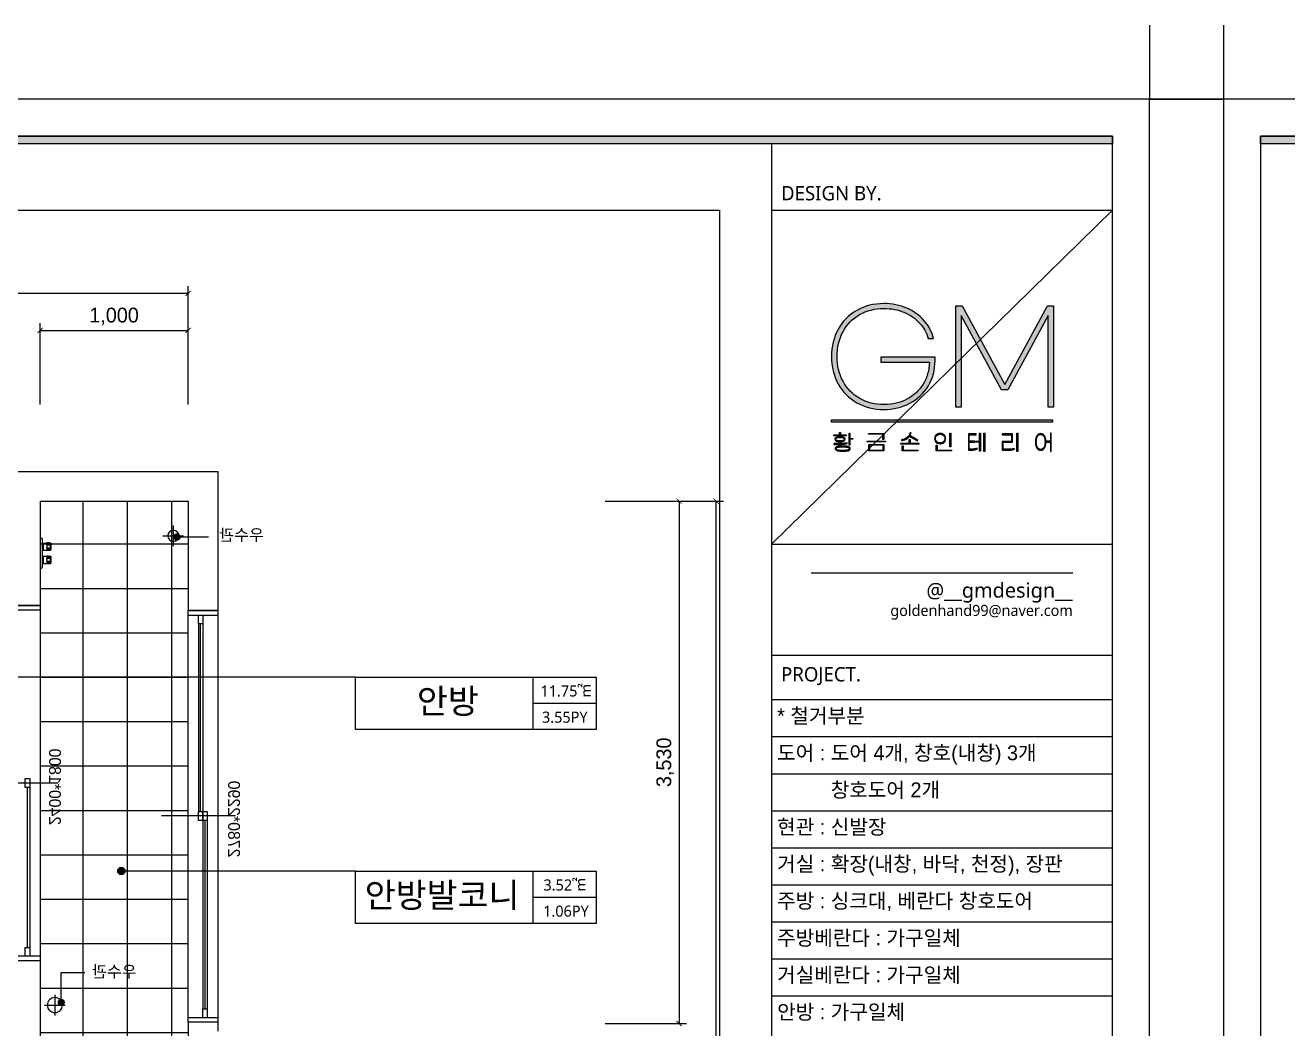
# Model space of a CAD drawing. Header units: inches. Extents: x 47110 to 276445, y 19043 to 183074.
# Drawn here: x 61016 to 69545, y 28114 to 34893 of the extents above; entities that cross this region are included whole.
import ezdxf
from ezdxf.enums import TextEntityAlignment as Align

# ---------------------------------------------------------------- set-up
doc = ezdxf.new("R2010")
doc.units = ezdxf.units.IN
doc.header["$LTSCALE"] = 50
doc.header["$MEASUREMENT"] = 0
doc.header["$PDSIZE"] = 700.071425
doc.linetypes.add('DASHEDX2', pattern=[1.5, 1, -0.5])
for name, color, linetype in [('0-ELC TEXT', 7, 'Continuous'), ('03-TEXT', 3, 'Continuous'), ('06-FUR', 6, 'Continuous'), ('07-DIM', 1, 'Continuous'), ('08-HAT', 8, 'Continuous'), ('_U+B808_U+C774_U+C5B4 2', 7, 'Continuous'), ('F-SYM', 7, 'Continuous'), ('fin', 5, 'Continuous'), ('FORM(YOURNAME)-11', 1, 'Continuous'), ('Layer 1', 7, 'Continuous'), ('도면층2', 2, 'Continuous'), ('도면층4', 4, 'Continuous'), ('도면층5', 5, 'Continuous')]:
    doc.layers.add(name, color=color, linetype=linetype)
doc.styles.add('N 맑은고딕', font='malgun.ttf')
doc.styles.add('YOURNAME', font='@Microsoft JhengHei Light.ttf')
doc.styles.add('넥슨고딕', font='@Microsoft JhengHei Light.ttf')
doc.styles.add('마감재', font='stylu.ttf')
doc.styles.add('코레일둥고', font='')
doc.styles.get('코레일둥고').set_extended_font_data('THE정고딕110')
doc.dimstyles.new('벽치수 Copy of DIM-50', dxfattribs={"dimscale": 50, "dimtxt": 2, "dimasz": 0.7, "dimexe": 1, "dimexo": 1, "dimgap": 0.7, "dimtad": 1, "dimdec": 0, "dimzin": 1, "dimdsep": 46, "dimlunit": 6, "dimtxsty": '마감재', "dimblk": 'ARCHTICK', "dimcen": -0.09, "dimclrd": 256, "dimclre": 256, "dimclrt": 3, "dimadec": 0, "dimazin": 0, "dimtfac": 1, "dimtdec": 0, "dimtix": 1, "dimtmove": 2, "dimatfit": 0, "dimldrblk": 'ARCHTICK', "dimfxl": 1, "dimtolj": 1, "dimtzin": 0, "dimarcsym": 0})

# ---------------------------------------------------------------- blocks, each defined once
blk = doc.blocks.new('block 29')
at = {"layer": '_U+B808_U+C774_U+C5B4 2'}
h = blk.add_hatch(color=35, dxfattribs=at)
h.dxf.hatch_style = 2
edge = h.paths.add_edge_path()
edge.add_spline(control_points=[(626.29, -130.32), (626.06, -130.35), (625.8, -130.36), (625.5, -130.36), (625.5, -130.36), (624.38, -130.36), (624.38, -130.36), (624.38, -130.36), (624.38, -130.21), (624.38, -130.21), (624.38, -130.21), (625.42, -130.21), (625.42, -130.21), (625.42, -130.21), (625.42, -129.89), (625.42, -129.89), (625.16, -129.88), (624.96, -129.84), (624.81, -129.76), (624.66, -129.68), (624.58, -129.57), (624.58, -129.44), (624.58, -129.3), (624.66, -129.19), (624.83, -129.1), (625, -129.02), (625.22, -128.98), (625.5, -128.98), (625.79, -128.98), (626.01, -129.02), (626.18, -129.1), (626.34, -129.19), (626.43, -129.3), (626.43, -129.44), (626.43, -129.57), (626.35, -129.68), (626.2, -129.76), (626.05, -129.84), (625.84, -129.89), (625.58, -129.89), (625.58, -129.89), (625.58, -130.21), (625.58, -130.21), (626.18, -130.2), (626.58, -130.16), (626.78, -130.07), (626.78, -130.07), (626.78, -130.22), (626.78, -130.22), (626.68, -130.27), (626.51, -130.3), (626.29, -130.32)], knot_values=[0, 0, 0, 0, 1, 1, 1, 2, 2, 2, 3, 3, 3, 4, 4, 4, 5, 5, 5, 6, 6, 6, 7, 7, 7, 8, 8, 8, 9, 9, 9, 10, 10, 10, 11, 11, 11, 12, 12, 12, 13, 13, 13, 14, 14, 14, 15, 15, 15, 16, 16, 16, 17, 17, 17, 17], degree=3, periodic=0)
h.paths.add_polyline_path([(626.62, -128.8), (624.41, -128.8), (624.41, -128.65), (625.41, -128.65), (625.41, -128.24), (625.58, -128.24), (625.58, -128.65), (626.62, -128.65)])
edge = h.paths.add_edge_path()
edge.add_spline(control_points=[(626.98, -130.76), (627.24, -130.83), (627.37, -130.96), (627.37, -131.13), (627.37, -131.3), (627.24, -131.42), (626.98, -131.5), (626.72, -131.57), (626.39, -131.61), (626, -131.61), (625.61, -131.61), (625.28, -131.57), (625.02, -131.5), (624.76, -131.42), (624.63, -131.3), (624.63, -131.13), (624.63, -130.96), (624.76, -130.83), (625.02, -130.76), (625.28, -130.68), (625.61, -130.65), (626, -130.65), (626.39, -130.65), (626.72, -130.68), (626.98, -130.76)], knot_values=[0, 0, 0, 0, 1, 1, 1, 2, 2, 2, 3, 3, 3, 4, 4, 4, 5, 5, 5, 6, 6, 6, 7, 7, 7, 8, 8, 8, 8], degree=3, periodic=0)
edge = h.paths.add_edge_path()
edge.add_spline(control_points=[(624.95, -129.67), (625.09, -129.72), (625.27, -129.75), (625.5, -129.75), (625.73, -129.75), (625.92, -129.72), (626.06, -129.67), (626.2, -129.61), (626.27, -129.53), (626.27, -129.44), (626.27, -129.34), (626.2, -129.27), (626.06, -129.21), (625.92, -129.15), (625.73, -129.13), (625.5, -129.13), (625.27, -129.13), (625.09, -129.15), (624.95, -129.21), (624.81, -129.27), (624.74, -129.34), (624.74, -129.44), (624.74, -129.53), (624.81, -129.61), (624.95, -129.67)], knot_values=[0, 0, 0, 0, 1, 1, 1, 2, 2, 2, 3, 3, 3, 4, 4, 4, 5, 5, 5, 6, 6, 6, 7, 7, 7, 8, 8, 8, 8], degree=3, periodic=0)
edge = h.paths.add_edge_path()
edge.add_spline(control_points=[(626.83, -131.38), (627.08, -131.33), (627.2, -131.25), (627.2, -131.13), (627.2, -131.01), (627.08, -130.92), (626.83, -130.87), (626.59, -130.82), (626.31, -130.79), (626, -130.79), (625.69, -130.79), (625.41, -130.82), (625.17, -130.87), (624.92, -130.92), (624.8, -131.01), (624.8, -131.13), (624.8, -131.25), (624.92, -131.33), (625.17, -131.38), (625.41, -131.44), (625.69, -131.46), (626, -131.46), (626.31, -131.46), (626.59, -131.44), (626.83, -131.38)], knot_values=[0, 0, 0, 0, 1, 1, 1, 2, 2, 2, 3, 3, 3, 4, 4, 4, 5, 5, 5, 6, 6, 6, 7, 7, 7, 8, 8, 8, 8], degree=3, periodic=0)
h.paths.add_polyline_path([(627.8, -129.28), (627.8, -129.43), (627.29, -129.43), (627.29, -130.53), (627.13, -130.53), (627.13, -128.32), (627.29, -128.32), (627.29, -129.28)])
h = blk.add_hatch(color=35, dxfattribs=at)
h.dxf.hatch_style = 2
h.paths.add_polyline_path([(633.67, -129.92), (630.41, -129.92), (630.41, -129.77), (633.67, -129.77)])
h.paths.add_polyline_path([(633.4, -129.51), (633.24, -129.51), (633.24, -128.55), (630.66, -128.55), (630.66, -128.4), (633.4, -128.4)])
h.paths.add_polyline_path([(633.41, -131.54), (630.67, -131.54), (630.67, -130.36), (633.41, -130.36)])
h.paths.add_polyline_path([(633.25, -131.39), (633.25, -130.51), (630.83, -130.51), (630.83, -131.39)])
h = blk.add_hatch(color=35, dxfattribs=at)
h.dxf.hatch_style = 2
h.paths.add_polyline_path([(639.69, -130.16), (639.69, -130.31), (636.44, -130.31), (636.44, -130.16), (637.98, -130.16), (637.98, -129.51), (638.15, -129.51), (638.15, -130.16)])
edge = h.paths.add_edge_path()
edge.add_spline(control_points=[(637.36, -129.47), (637.09, -129.61), (636.83, -129.68), (636.58, -129.68), (636.58, -129.68), (636.58, -129.53), (636.58, -129.53), (636.8, -129.52), (637.02, -129.46), (637.24, -129.35), (637.47, -129.24), (637.66, -129.08), (637.83, -128.89), (638, -128.7), (638.1, -128.49), (638.15, -128.26), (638.15, -128.26), (638.31, -128.28), (638.31, -128.28), (638.27, -128.46), (638.21, -128.63), (638.1, -128.79), (638.1, -128.79), (639.55, -129.58), (639.55, -129.58), (639.55, -129.58), (639.48, -129.71), (639.48, -129.71), (639.48, -129.71), (638.01, -128.93), (638.01, -128.93), (637.84, -129.15), (637.62, -129.33), (637.36, -129.47)], knot_values=[0, 0, 0, 0, 1, 1, 1, 2, 2, 2, 3, 3, 3, 4, 4, 4, 5, 5, 5, 6, 6, 6, 7, 7, 7, 8, 8, 8, 9, 9, 9, 10, 10, 10, 11, 11, 11, 11], degree=3, periodic=0)
h.paths.add_polyline_path([(636.86, -131.39), (639.51, -131.39), (639.51, -131.54), (636.7, -131.54), (636.7, -130.65), (636.86, -130.65)])
h = blk.add_hatch(color=35, dxfattribs=at)
h.dxf.hatch_style = 2
edge = h.paths.add_edge_path()
edge.add_spline(control_points=[(644.09, -128.5), (644.24, -128.59), (644.35, -128.7), (644.43, -128.84), (644.51, -128.98), (644.55, -129.14), (644.55, -129.31), (644.55, -129.49), (644.51, -129.65), (644.43, -129.79), (644.35, -129.93), (644.24, -130.04), (644.09, -130.13), (643.93, -130.21), (643.75, -130.25), (643.54, -130.25), (643.33, -130.25), (643.15, -130.21), (643, -130.13), (642.85, -130.04), (642.73, -129.93), (642.65, -129.79), (642.57, -129.65), (642.53, -129.49), (642.53, -129.31), (642.53, -129.14), (642.57, -128.98), (642.65, -128.84), (642.73, -128.7), (642.85, -128.59), (643, -128.5), (643.15, -128.42), (643.33, -128.38), (643.54, -128.38), (643.75, -128.38), (643.93, -128.42), (644.09, -128.5)], knot_values=[0, 0, 0, 0, 1, 1, 1, 2, 2, 2, 3, 3, 3, 4, 4, 4, 5, 5, 5, 6, 6, 6, 7, 7, 7, 8, 8, 8, 9, 9, 9, 10, 10, 10, 11, 11, 11, 12, 12, 12, 12], degree=3, periodic=0)
edge = h.paths.add_edge_path()
edge.add_spline(control_points=[(643.1, -128.62), (642.97, -128.69), (642.87, -128.78), (642.8, -128.9), (642.73, -129.02), (642.7, -129.16), (642.7, -129.31), (642.7, -129.47), (642.73, -129.61), (642.8, -129.73), (642.87, -129.85), (642.97, -129.94), (643.1, -130.01), (643.23, -130.07), (643.38, -130.11), (643.54, -130.11), (643.71, -130.11), (643.86, -130.07), (643.99, -130.01), (644.12, -129.94), (644.21, -129.85), (644.28, -129.73), (644.35, -129.61), (644.39, -129.47), (644.39, -129.31), (644.39, -129.16), (644.35, -129.02), (644.28, -128.9), (644.21, -128.78), (644.12, -128.69), (643.99, -128.62), (643.86, -128.56), (643.71, -128.52), (643.54, -128.52), (643.38, -128.52), (643.23, -128.56), (643.1, -128.62)], knot_values=[0, 0, 0, 0, 1, 1, 1, 2, 2, 2, 3, 3, 3, 4, 4, 4, 5, 5, 5, 6, 6, 6, 7, 7, 7, 8, 8, 8, 9, 9, 9, 10, 10, 10, 11, 11, 11, 12, 12, 12, 12], degree=3, periodic=0)
h.paths.add_polyline_path([(642.98, -131.39), (645.58, -131.39), (645.58, -131.54), (642.82, -131.54), (642.82, -130.53), (642.98, -130.53)])
h.paths.add_polyline_path([(645.45, -130.78), (645.29, -130.78), (645.29, -128.32), (645.45, -128.32)])
h = blk.add_hatch(color=35, dxfattribs=at)
h.dxf.hatch_style = 2
edge = h.paths.add_edge_path()
edge.add_spline(control_points=[(649.11, -131.24), (649.37, -131.24), (649.58, -131.22), (649.75, -131.19), (649.92, -131.17), (650.08, -131.12), (650.22, -131.05), (650.22, -131.05), (650.22, -131.21), (650.22, -131.21), (649.97, -131.33), (649.61, -131.39), (649.13, -131.39), (649.13, -131.39), (648.63, -131.39), (648.63, -131.39), (648.63, -131.39), (648.63, -128.48), (648.63, -128.48), (648.63, -128.48), (650.06, -128.48), (650.06, -128.48), (650.06, -128.48), (650.06, -128.63), (650.06, -128.63), (650.06, -128.63), (648.79, -128.63), (648.79, -128.63), (648.79, -128.63), (648.79, -129.81), (648.79, -129.81), (648.79, -129.81), (649.87, -129.81), (649.87, -129.81), (649.87, -129.81), (649.87, -129.96), (649.87, -129.96), (649.87, -129.96), (648.79, -129.96), (648.79, -129.96), (648.79, -129.96), (648.79, -131.24), (648.79, -131.24), (648.79, -131.24), (649.11, -131.24), (649.11, -131.24)], knot_values=[0, 0, 0, 0, 1, 1, 1, 2, 2, 2, 3, 3, 3, 4, 4, 4, 5, 5, 5, 6, 6, 6, 7, 7, 7, 8, 8, 8, 9, 9, 9, 10, 10, 10, 11, 11, 11, 12, 12, 12, 13, 13, 13, 14, 14, 14, 15, 15, 15, 15], degree=3, periodic=0)
h.paths.add_polyline_path([(650.64, -128.35), (650.8, -128.35), (650.8, -131.56), (650.64, -131.56), (650.64, -129.94), (650.06, -129.94), (650.06, -129.79), (650.64, -129.79)])
h.paths.add_polyline_path([(651.57, -128.32), (651.57, -131.62), (651.41, -131.62), (651.41, -128.32)])
h = blk.add_hatch(color=35, dxfattribs=at)
h.dxf.hatch_style = 2
edge = h.paths.add_edge_path()
edge.add_spline(control_points=[(656.55, -129.97), (656.55, -129.97), (654.9, -129.97), (654.9, -129.97), (654.9, -129.97), (654.9, -131.24), (654.9, -131.24), (654.9, -131.24), (656.08, -131.24), (656.08, -131.24), (656.23, -131.24), (656.39, -131.22), (656.55, -131.19), (656.7, -131.17), (656.83, -131.13), (656.93, -131.08), (656.93, -131.08), (656.93, -131.23), (656.93, -131.23), (656.83, -131.28), (656.71, -131.32), (656.55, -131.34), (656.4, -131.37), (656.24, -131.39), (656.08, -131.39), (656.08, -131.39), (654.74, -131.39), (654.74, -131.39), (654.74, -131.39), (654.74, -129.82), (654.74, -129.82), (654.74, -129.82), (656.39, -129.82), (656.39, -129.82), (656.39, -129.82), (656.39, -128.63), (656.39, -128.63), (656.39, -128.63), (654.73, -128.63), (654.73, -128.63), (654.73, -128.63), (654.73, -128.48), (654.73, -128.48), (654.73, -128.48), (656.55, -128.48), (656.55, -128.48), (656.55, -128.48), (656.55, -129.97), (656.55, -129.97)], knot_values=[0, 0, 0, 0, 1, 1, 1, 2, 2, 2, 3, 3, 3, 4, 4, 4, 5, 5, 5, 6, 6, 6, 7, 7, 7, 8, 8, 8, 9, 9, 9, 10, 10, 10, 11, 11, 11, 12, 12, 12, 13, 13, 13, 14, 14, 14, 15, 15, 15, 16, 16, 16, 16], degree=3, periodic=0)
h.paths.add_polyline_path([(657.51, -131.62), (657.34, -131.62), (657.34, -128.32), (657.51, -128.32)])
h = blk.add_hatch(color=35, dxfattribs=at)
h.dxf.hatch_style = 2
edge = h.paths.add_edge_path()
edge.add_spline(control_points=[(663.56, -128.32), (663.56, -128.32), (663.56, -131.62), (663.56, -131.62), (663.56, -131.62), (663.4, -131.62), (663.4, -131.62), (663.4, -131.62), (663.4, -129.94), (663.4, -129.94), (663.4, -129.94), (662.6, -129.94), (662.6, -129.94), (662.6, -130.27), (662.56, -130.54), (662.48, -130.77), (662.4, -130.99), (662.29, -131.16), (662.14, -131.27), (662, -131.38), (661.84, -131.43), (661.65, -131.43), (661.47, -131.43), (661.3, -131.38), (661.16, -131.27), (661.02, -131.16), (660.91, -130.99), (660.82, -130.76), (660.74, -130.54), (660.7, -130.26), (660.7, -129.93), (660.7, -129.6), (660.74, -129.33), (660.82, -129.1), (660.91, -128.88), (661.02, -128.71), (661.16, -128.6), (661.3, -128.49), (661.47, -128.43), (661.65, -128.43), (661.83, -128.43), (661.99, -128.48), (662.13, -128.58), (662.26, -128.68), (662.37, -128.83), (662.46, -129.04), (662.54, -129.24), (662.59, -129.5), (662.6, -129.79), (662.6, -129.79), (663.4, -129.79), (663.4, -129.79), (663.4, -129.79), (663.4, -128.32), (663.4, -128.32), (663.4, -128.32), (663.56, -128.32), (663.56, -128.32)], knot_values=[0, 0, 0, 0, 1, 1, 1, 2, 2, 2, 3, 3, 3, 4, 4, 4, 5, 5, 5, 6, 6, 6, 7, 7, 7, 8, 8, 8, 9, 9, 9, 10, 10, 10, 11, 11, 11, 12, 12, 12, 13, 13, 13, 14, 14, 14, 15, 15, 15, 16, 16, 16, 17, 17, 17, 18, 18, 18, 19, 19, 19, 19], degree=3, periodic=0)
edge = h.paths.add_edge_path()
edge.add_spline(control_points=[(662.06, -131.13), (662.18, -131.03), (662.27, -130.88), (662.34, -130.68), (662.4, -130.48), (662.44, -130.23), (662.44, -129.93), (662.44, -129.64), (662.4, -129.39), (662.34, -129.19), (662.27, -128.98), (662.18, -128.83), (662.06, -128.73), (661.94, -128.63), (661.8, -128.58), (661.65, -128.58), (661.5, -128.58), (661.37, -128.63), (661.25, -128.73), (661.13, -128.83), (661.04, -128.98), (660.97, -129.19), (660.9, -129.39), (660.87, -129.64), (660.87, -129.93), (660.87, -130.23), (660.9, -130.48), (660.97, -130.68), (661.04, -130.88), (661.13, -131.03), (661.25, -131.13), (661.37, -131.23), (661.5, -131.28), (661.65, -131.28), (661.8, -131.28), (661.94, -131.23), (662.06, -131.13)], knot_values=[0, 0, 0, 0, 1, 1, 1, 2, 2, 2, 3, 3, 3, 4, 4, 4, 5, 5, 5, 6, 6, 6, 7, 7, 7, 8, 8, 8, 9, 9, 9, 10, 10, 10, 11, 11, 11, 12, 12, 12, 12], degree=3, periodic=0)
at = {"layer": '_U+B808_U+C774_U+C5B4 2', "lineweight": 0}
for points in [[(626.62, -128.8), (624.41, -128.8), (624.41, -128.65), (625.41, -128.65), (625.41, -128.24), (625.58, -128.24), (625.58, -128.65), (626.62, -128.65), (626.62, -128.8)], [(627.8, -129.28), (627.8, -129.43), (627.29, -129.43), (627.29, -130.53), (627.13, -130.53), (627.13, -128.32), (627.29, -128.32), (627.29, -129.28), (627.8, -129.28)], [(633.4, -129.51), (633.24, -129.51), (633.24, -128.55), (630.66, -128.55), (630.66, -128.4), (633.4, -128.4), (633.4, -129.51)], [(639.69, -130.16), (639.69, -130.31), (636.44, -130.31), (636.44, -130.16), (637.98, -130.16), (637.98, -129.51), (638.15, -129.51), (638.15, -130.16), (639.69, -130.16)], [(645.45, -130.78), (645.29, -130.78), (645.29, -128.32), (645.45, -128.32), (645.45, -130.78)], [(650.64, -128.35), (650.8, -128.35), (650.8, -131.56), (650.64, -131.56), (650.64, -129.94), (650.06, -129.94), (650.06, -129.79), (650.64, -129.79), (650.64, -128.35)], [(651.57, -128.32), (651.57, -131.62), (651.41, -131.62), (651.41, -128.32), (651.57, -128.32)], [(657.51, -131.62), (657.34, -131.62), (657.34, -128.32), (657.51, -128.32), (657.51, -131.62)], [(633.67, -129.92), (630.41, -129.92), (630.41, -129.77), (633.67, -129.77), (633.67, -129.92)], [(633.41, -131.54), (630.67, -131.54), (630.67, -130.36), (633.41, -130.36), (633.41, -131.54)], [(633.25, -131.39), (633.25, -130.51), (630.83, -130.51), (630.83, -131.39), (633.25, -131.39)], [(636.86, -131.39), (639.51, -131.39), (639.51, -131.54), (636.7, -131.54), (636.7, -130.65), (636.86, -130.65), (636.86, -131.39)], [(642.98, -131.39), (645.58, -131.39), (645.58, -131.54), (642.82, -131.54), (642.82, -130.53), (642.98, -130.53), (642.98, -131.39)]]:
    blk.add_lwpolyline(points, dxfattribs=at)
for points, knots in [([(626.29, -130.32), (626.06, -130.35), (625.8, -130.36), (625.5, -130.36), (625.5, -130.36), (624.38, -130.36), (624.38, -130.36), (624.38, -130.36), (624.38, -130.21), (624.38, -130.21), (624.38, -130.21), (625.42, -130.21), (625.42, -130.21), (625.42, -130.21), (625.42, -129.89), (625.42, -129.89), (625.16, -129.88), (624.96, -129.84), (624.81, -129.76), (624.66, -129.68), (624.58, -129.57), (624.58, -129.44), (624.58, -129.3), (624.66, -129.19), (624.83, -129.1), (625, -129.02), (625.22, -128.98), (625.5, -128.98), (625.79, -128.98), (626.01, -129.02), (626.18, -129.1), (626.34, -129.19), (626.43, -129.3), (626.43, -129.44), (626.43, -129.57), (626.35, -129.68), (626.2, -129.76), (626.05, -129.84), (625.84, -129.89), (625.58, -129.89), (625.58, -129.89), (625.58, -130.21), (625.58, -130.21), (626.18, -130.2), (626.58, -130.16), (626.78, -130.07), (626.78, -130.07), (626.78, -130.22), (626.78, -130.22), (626.68, -130.27), (626.51, -130.3), (626.29, -130.32)], [0, 0, 0, 0, 1, 1, 1, 2, 2, 2, 3, 3, 3, 4, 4, 4, 5, 5, 5, 6, 6, 6, 7, 7, 7, 8, 8, 8, 9, 9, 9, 10, 10, 10, 11, 11, 11, 12, 12, 12, 13, 13, 13, 14, 14, 14, 15, 15, 15, 16, 16, 16, 17, 17, 17, 17]), ([(624.95, -129.67), (625.09, -129.72), (625.27, -129.75), (625.5, -129.75), (625.73, -129.75), (625.92, -129.72), (626.06, -129.67), (626.2, -129.61), (626.27, -129.53), (626.27, -129.44), (626.27, -129.34), (626.2, -129.27), (626.06, -129.21), (625.92, -129.15), (625.73, -129.13), (625.5, -129.13), (625.27, -129.13), (625.09, -129.15), (624.95, -129.21), (624.81, -129.27), (624.74, -129.34), (624.74, -129.44), (624.74, -129.53), (624.81, -129.61), (624.95, -129.67)], [0, 0, 0, 0, 1, 1, 1, 2, 2, 2, 3, 3, 3, 4, 4, 4, 5, 5, 5, 6, 6, 6, 7, 7, 7, 8, 8, 8, 8]), ([(637.36, -129.47), (637.09, -129.61), (636.83, -129.68), (636.58, -129.68), (636.58, -129.68), (636.58, -129.53), (636.58, -129.53), (636.8, -129.52), (637.02, -129.46), (637.24, -129.35), (637.47, -129.24), (637.66, -129.08), (637.83, -128.89), (638, -128.7), (638.1, -128.49), (638.15, -128.26), (638.15, -128.26), (638.31, -128.28), (638.31, -128.28), (638.27, -128.46), (638.21, -128.63), (638.1, -128.79), (638.1, -128.79), (639.55, -129.58), (639.55, -129.58), (639.55, -129.58), (639.48, -129.71), (639.48, -129.71), (639.48, -129.71), (638.01, -128.93), (638.01, -128.93), (637.84, -129.15), (637.62, -129.33), (637.36, -129.47)], [0, 0, 0, 0, 1, 1, 1, 2, 2, 2, 3, 3, 3, 4, 4, 4, 5, 5, 5, 6, 6, 6, 7, 7, 7, 8, 8, 8, 9, 9, 9, 10, 10, 10, 11, 11, 11, 11]), ([(644.09, -128.5), (644.24, -128.59), (644.35, -128.7), (644.43, -128.84), (644.51, -128.98), (644.55, -129.14), (644.55, -129.31), (644.55, -129.49), (644.51, -129.65), (644.43, -129.79), (644.35, -129.93), (644.24, -130.04), (644.09, -130.13), (643.93, -130.21), (643.75, -130.25), (643.54, -130.25), (643.33, -130.25), (643.15, -130.21), (643, -130.13), (642.85, -130.04), (642.73, -129.93), (642.65, -129.79), (642.57, -129.65), (642.53, -129.49), (642.53, -129.31), (642.53, -129.14), (642.57, -128.98), (642.65, -128.84), (642.73, -128.7), (642.85, -128.59), (643, -128.5), (643.15, -128.42), (643.33, -128.38), (643.54, -128.38), (643.75, -128.38), (643.93, -128.42), (644.09, -128.5)], [0, 0, 0, 0, 1, 1, 1, 2, 2, 2, 3, 3, 3, 4, 4, 4, 5, 5, 5, 6, 6, 6, 7, 7, 7, 8, 8, 8, 9, 9, 9, 10, 10, 10, 11, 11, 11, 12, 12, 12, 12]), ([(643.1, -128.62), (642.97, -128.69), (642.87, -128.78), (642.8, -128.9), (642.73, -129.02), (642.7, -129.16), (642.7, -129.31), (642.7, -129.47), (642.73, -129.61), (642.8, -129.73), (642.87, -129.85), (642.97, -129.94), (643.1, -130.01), (643.23, -130.07), (643.38, -130.11), (643.54, -130.11), (643.71, -130.11), (643.86, -130.07), (643.99, -130.01), (644.12, -129.94), (644.21, -129.85), (644.28, -129.73), (644.35, -129.61), (644.39, -129.47), (644.39, -129.31), (644.39, -129.16), (644.35, -129.02), (644.28, -128.9), (644.21, -128.78), (644.12, -128.69), (643.99, -128.62), (643.86, -128.56), (643.71, -128.52), (643.54, -128.52), (643.38, -128.52), (643.23, -128.56), (643.1, -128.62)], [0, 0, 0, 0, 1, 1, 1, 2, 2, 2, 3, 3, 3, 4, 4, 4, 5, 5, 5, 6, 6, 6, 7, 7, 7, 8, 8, 8, 9, 9, 9, 10, 10, 10, 11, 11, 11, 12, 12, 12, 12]), ([(649.11, -131.24), (649.37, -131.24), (649.58, -131.22), (649.75, -131.19), (649.92, -131.17), (650.08, -131.12), (650.22, -131.05), (650.22, -131.05), (650.22, -131.21), (650.22, -131.21), (649.97, -131.33), (649.61, -131.39), (649.13, -131.39), (649.13, -131.39), (648.63, -131.39), (648.63, -131.39), (648.63, -131.39), (648.63, -128.48), (648.63, -128.48), (648.63, -128.48), (650.06, -128.48), (650.06, -128.48), (650.06, -128.48), (650.06, -128.63), (650.06, -128.63), (650.06, -128.63), (648.79, -128.63), (648.79, -128.63), (648.79, -128.63), (648.79, -129.81), (648.79, -129.81), (648.79, -129.81), (649.87, -129.81), (649.87, -129.81), (649.87, -129.81), (649.87, -129.96), (649.87, -129.96), (649.87, -129.96), (648.79, -129.96), (648.79, -129.96), (648.79, -129.96), (648.79, -131.24), (648.79, -131.24), (648.79, -131.24), (649.11, -131.24), (649.11, -131.24)], [0, 0, 0, 0, 1, 1, 1, 2, 2, 2, 3, 3, 3, 4, 4, 4, 5, 5, 5, 6, 6, 6, 7, 7, 7, 8, 8, 8, 9, 9, 9, 10, 10, 10, 11, 11, 11, 12, 12, 12, 13, 13, 13, 14, 14, 14, 15, 15, 15, 15]), ([(656.55, -129.97), (656.55, -129.97), (654.9, -129.97), (654.9, -129.97), (654.9, -129.97), (654.9, -131.24), (654.9, -131.24), (654.9, -131.24), (656.08, -131.24), (656.08, -131.24), (656.23, -131.24), (656.39, -131.22), (656.55, -131.19), (656.7, -131.17), (656.83, -131.13), (656.93, -131.08), (656.93, -131.08), (656.93, -131.23), (656.93, -131.23), (656.83, -131.28), (656.71, -131.32), (656.55, -131.34), (656.4, -131.37), (656.24, -131.39), (656.08, -131.39), (656.08, -131.39), (654.74, -131.39), (654.74, -131.39), (654.74, -131.39), (654.74, -129.82), (654.74, -129.82), (654.74, -129.82), (656.39, -129.82), (656.39, -129.82), (656.39, -129.82), (656.39, -128.63), (656.39, -128.63), (656.39, -128.63), (654.73, -128.63), (654.73, -128.63), (654.73, -128.63), (654.73, -128.48), (654.73, -128.48), (654.73, -128.48), (656.55, -128.48), (656.55, -128.48), (656.55, -128.48), (656.55, -129.97), (656.55, -129.97)], [0, 0, 0, 0, 1, 1, 1, 2, 2, 2, 3, 3, 3, 4, 4, 4, 5, 5, 5, 6, 6, 6, 7, 7, 7, 8, 8, 8, 9, 9, 9, 10, 10, 10, 11, 11, 11, 12, 12, 12, 13, 13, 13, 14, 14, 14, 15, 15, 15, 16, 16, 16, 16]), ([(663.56, -128.32), (663.56, -128.32), (663.56, -131.62), (663.56, -131.62), (663.56, -131.62), (663.4, -131.62), (663.4, -131.62), (663.4, -131.62), (663.4, -129.94), (663.4, -129.94), (663.4, -129.94), (662.6, -129.94), (662.6, -129.94), (662.6, -130.27), (662.56, -130.54), (662.48, -130.77), (662.4, -130.99), (662.29, -131.16), (662.14, -131.27), (662, -131.38), (661.84, -131.43), (661.65, -131.43), (661.47, -131.43), (661.3, -131.38), (661.16, -131.27), (661.02, -131.16), (660.91, -130.99), (660.82, -130.76), (660.74, -130.54), (660.7, -130.26), (660.7, -129.93), (660.7, -129.6), (660.74, -129.33), (660.82, -129.1), (660.91, -128.88), (661.02, -128.71), (661.16, -128.6), (661.3, -128.49), (661.47, -128.43), (661.65, -128.43), (661.83, -128.43), (661.99, -128.48), (662.13, -128.58), (662.26, -128.68), (662.37, -128.83), (662.46, -129.04), (662.54, -129.24), (662.59, -129.5), (662.6, -129.79), (662.6, -129.79), (663.4, -129.79), (663.4, -129.79), (663.4, -129.79), (663.4, -128.32), (663.4, -128.32), (663.4, -128.32), (663.56, -128.32), (663.56, -128.32)], [0, 0, 0, 0, 1, 1, 1, 2, 2, 2, 3, 3, 3, 4, 4, 4, 5, 5, 5, 6, 6, 6, 7, 7, 7, 8, 8, 8, 9, 9, 9, 10, 10, 10, 11, 11, 11, 12, 12, 12, 13, 13, 13, 14, 14, 14, 15, 15, 15, 16, 16, 16, 17, 17, 17, 18, 18, 18, 19, 19, 19, 19]), ([(662.06, -131.13), (662.18, -131.03), (662.27, -130.88), (662.34, -130.68), (662.4, -130.48), (662.44, -130.23), (662.44, -129.93), (662.44, -129.64), (662.4, -129.39), (662.34, -129.19), (662.27, -128.98), (662.18, -128.83), (662.06, -128.73), (661.94, -128.63), (661.8, -128.58), (661.65, -128.58), (661.5, -128.58), (661.37, -128.63), (661.25, -128.73), (661.13, -128.83), (661.04, -128.98), (660.97, -129.19), (660.9, -129.39), (660.87, -129.64), (660.87, -129.93), (660.87, -130.23), (660.9, -130.48), (660.97, -130.68), (661.04, -130.88), (661.13, -131.03), (661.25, -131.13), (661.37, -131.23), (661.5, -131.28), (661.65, -131.28), (661.8, -131.28), (661.94, -131.23), (662.06, -131.13)], [0, 0, 0, 0, 1, 1, 1, 2, 2, 2, 3, 3, 3, 4, 4, 4, 5, 5, 5, 6, 6, 6, 7, 7, 7, 8, 8, 8, 9, 9, 9, 10, 10, 10, 11, 11, 11, 12, 12, 12, 12]), ([(626.98, -130.76), (627.24, -130.83), (627.37, -130.96), (627.37, -131.13), (627.37, -131.3), (627.24, -131.42), (626.98, -131.5), (626.72, -131.57), (626.39, -131.61), (626, -131.61), (625.61, -131.61), (625.28, -131.57), (625.02, -131.5), (624.76, -131.42), (624.63, -131.3), (624.63, -131.13), (624.63, -130.96), (624.76, -130.83), (625.02, -130.76), (625.28, -130.68), (625.61, -130.65), (626, -130.65), (626.39, -130.65), (626.72, -130.68), (626.98, -130.76)], [0, 0, 0, 0, 1, 1, 1, 2, 2, 2, 3, 3, 3, 4, 4, 4, 5, 5, 5, 6, 6, 6, 7, 7, 7, 8, 8, 8, 8]), ([(626.83, -131.38), (627.08, -131.33), (627.2, -131.25), (627.2, -131.13), (627.2, -131.01), (627.08, -130.92), (626.83, -130.87), (626.59, -130.82), (626.31, -130.79), (626, -130.79), (625.69, -130.79), (625.41, -130.82), (625.17, -130.87), (624.92, -130.92), (624.8, -131.01), (624.8, -131.13), (624.8, -131.25), (624.92, -131.33), (625.17, -131.38), (625.41, -131.44), (625.69, -131.46), (626, -131.46), (626.31, -131.46), (626.59, -131.44), (626.83, -131.38)], [0, 0, 0, 0, 1, 1, 1, 2, 2, 2, 3, 3, 3, 4, 4, 4, 5, 5, 5, 6, 6, 6, 7, 7, 7, 8, 8, 8, 8])]:
    blk.add_open_spline(points, degree=3, knots=knots, dxfattribs=at)
blk = doc.blocks.new('block 30')
at = {"layer": '_U+B808_U+C774_U+C5B4 2'}
h = blk.add_hatch(color=35, dxfattribs=at)
h.dxf.hatch_style = 2
edge = h.paths.add_edge_path()
edge.add_spline(control_points=[(637.53, -105.82), (638.78, -106.37), (639.83, -107.12), (640.66, -108.08), (641.5, -109.03), (642.06, -110.11), (642.35, -111.29), (642.35, -111.29), (641.36, -111.29), (641.36, -111.29), (641.11, -110.26), (640.6, -109.33), (639.84, -108.5), (639.08, -107.68), (638.14, -107.03), (637.02, -106.57), (635.9, -106.11), (634.7, -105.88), (633.42, -105.88), (631.78, -105.88), (630.32, -106.25), (629.04, -106.99), (627.76, -107.73), (626.76, -108.76), (626.05, -110.08), (625.33, -111.4), (624.97, -112.88), (624.97, -114.53), (624.97, -116.2), (625.33, -117.69), (626.05, -119), (626.76, -120.31), (627.77, -121.34), (629.05, -122.08), (630.34, -122.82), (631.82, -123.19), (633.49, -123.19), (634.98, -123.19), (636.34, -122.87), (637.56, -122.23), (638.78, -121.59), (639.75, -120.69), (640.47, -119.53), (641.18, -118.38), (641.57, -117.05), (641.61, -115.55), (641.61, -115.55), (632.88, -115.55), (632.88, -115.55), (632.88, -115.55), (632.88, -114.65), (632.88, -114.65), (632.88, -114.65), (642.63, -114.65), (642.63, -114.65), (642.63, -114.65), (642.63, -115.25), (642.63, -115.25), (642.63, -116.97), (642.23, -118.49), (641.42, -119.84), (640.6, -121.18), (639.49, -122.22), (638.08, -122.96), (636.67, -123.7), (635.11, -124.07), (633.39, -124.07), (631.57, -124.07), (629.95, -123.66), (628.52, -122.85), (627.09, -122.03), (625.98, -120.89), (625.18, -119.44), (624.37, -117.99), (623.97, -116.36), (623.97, -114.53), (623.97, -112.71), (624.37, -111.08), (625.18, -109.63), (625.98, -108.18), (627.09, -107.04), (628.52, -106.22), (629.95, -105.41), (631.57, -105), (633.39, -105), (634.89, -105), (636.27, -105.27), (637.53, -105.82)], knot_values=[0, 0, 0, 0, 1, 1, 1, 2, 2, 2, 3, 3, 3, 4, 4, 4, 5, 5, 5, 6, 6, 6, 7, 7, 7, 8, 8, 8, 9, 9, 9, 10, 10, 10, 11, 11, 11, 12, 12, 12, 13, 13, 13, 14, 14, 14, 15, 15, 15, 16, 16, 16, 17, 17, 17, 18, 18, 18, 19, 19, 19, 20, 20, 20, 21, 21, 21, 22, 22, 22, 23, 23, 23, 24, 24, 24, 25, 25, 25, 26, 26, 26, 27, 27, 27, 28, 28, 28, 29, 29, 29, 29], degree=3, periodic=0)
h = blk.add_hatch(color=35, dxfattribs=at)
h.dxf.hatch_style = 2
h.paths.add_polyline_path([(646.36, -105.39), (647.49, -105.39), (655.18, -119.56), (662.86, -105.39), (663.97, -105.39), (663.97, -123.68), (662.98, -123.68), (662.98, -107.17), (655.73, -120.53), (654.6, -120.53), (647.35, -107.17), (647.35, -123.68), (646.36, -123.68)])
at = {"layer": '_U+B808_U+C774_U+C5B4 2', "lineweight": 0}
blk.add_lwpolyline([(646.36, -105.39), (647.49, -105.39), (655.18, -119.56), (662.86, -105.39), (663.97, -105.39), (663.97, -123.68), (662.98, -123.68), (662.98, -107.17), (655.73, -120.53), (654.6, -120.53), (647.35, -107.17), (647.35, -123.68), (646.36, -123.68), (646.36, -105.39)], dxfattribs=at)
blk.add_open_spline([(637.53, -105.82), (638.78, -106.37), (639.83, -107.12), (640.66, -108.08), (641.5, -109.03), (642.06, -110.11), (642.35, -111.29), (642.35, -111.29), (641.36, -111.29), (641.36, -111.29), (641.11, -110.26), (640.6, -109.33), (639.84, -108.5), (639.08, -107.68), (638.14, -107.03), (637.02, -106.57), (635.9, -106.11), (634.7, -105.88), (633.42, -105.88), (631.78, -105.88), (630.32, -106.25), (629.04, -106.99), (627.76, -107.73), (626.76, -108.76), (626.05, -110.08), (625.33, -111.4), (624.97, -112.88), (624.97, -114.53), (624.97, -116.2), (625.33, -117.69), (626.05, -119), (626.76, -120.31), (627.77, -121.34), (629.05, -122.08), (630.34, -122.82), (631.82, -123.19), (633.49, -123.19), (634.98, -123.19), (636.34, -122.87), (637.56, -122.23), (638.78, -121.59), (639.75, -120.69), (640.47, -119.53), (641.18, -118.38), (641.57, -117.05), (641.61, -115.55), (641.61, -115.55), (632.88, -115.55), (632.88, -115.55), (632.88, -115.55), (632.88, -114.65), (632.88, -114.65), (632.88, -114.65), (642.63, -114.65), (642.63, -114.65), (642.63, -114.65), (642.63, -115.25), (642.63, -115.25), (642.63, -116.97), (642.23, -118.49), (641.42, -119.84), (640.6, -121.18), (639.49, -122.22), (638.08, -122.96), (636.67, -123.7), (635.11, -124.07), (633.39, -124.07), (631.57, -124.07), (629.95, -123.66), (628.52, -122.85), (627.09, -122.03), (625.98, -120.89), (625.18, -119.44), (624.37, -117.99), (623.97, -116.36), (623.97, -114.53), (623.97, -112.71), (624.37, -111.08), (625.18, -109.63), (625.98, -108.18), (627.09, -107.04), (628.52, -106.22), (629.95, -105.41), (631.57, -105), (633.39, -105), (634.89, -105), (636.27, -105.27), (637.53, -105.82)], degree=3, knots=[0, 0, 0, 0, 1, 1, 1, 2, 2, 2, 3, 3, 3, 4, 4, 4, 5, 5, 5, 6, 6, 6, 7, 7, 7, 8, 8, 8, 9, 9, 9, 10, 10, 10, 11, 11, 11, 12, 12, 12, 13, 13, 13, 14, 14, 14, 15, 15, 15, 16, 16, 16, 17, 17, 17, 18, 18, 18, 19, 19, 19, 20, 20, 20, 21, 21, 21, 22, 22, 22, 23, 23, 23, 24, 24, 24, 25, 25, 25, 26, 26, 26, 27, 27, 27, 28, 28, 28, 29, 29, 29, 29], dxfattribs=at)
blk = doc.blocks.new('block 28')
at = {"layer": '_U+B808_U+C774_U+C5B4 2'}
for name in ['block 30', 'block 29']:
    blk.add_blockref(name, (0, 0), dxfattribs=at)
blk = doc.blocks.new('block 27')
at = {"layer": '_U+B808_U+C774_U+C5B4 2'}
h = blk.add_hatch(color=35, dxfattribs=at)
h.dxf.hatch_style = 2
h.paths.add_polyline_path([(663.76, -126.35), (623.97, -126.35), (623.97, -125.94), (663.76, -125.94)])
at = {"layer": '_U+B808_U+C774_U+C5B4 2', "lineweight": 0}
blk.add_lwpolyline([(663.76, -126.35), (623.97, -126.35), (623.97, -125.94), (663.76, -125.94), (663.76, -126.35)], dxfattribs=at)
at = {"layer": '_U+B808_U+C774_U+C5B4 2'}
blk.add_blockref('block 28', (0, 0), dxfattribs=at)
blk = doc.blocks.new('FORM-PLAN')
at = {"layer": 'FORM(YOURNAME)-11'}
h = blk.add_hatch(color=256, dxfattribs=at)
h.dxf.hatch_style = 1
h.paths.add_polyline_path([(-71444, 55115), (10556, 55115), (10556, 54915), (-71444, 54915)])
h.paths.add_polyline_path([(-71444, -2085), (10556, -2085), (10556, -2285), (-71444, -2285)])
at = {"layer": 'Defpoints', "color": 158}
for p, q in [((1346, 54915), (1346, -2085)), ((1346, 53115), (10556, 53115)), ((10556, 53115), (1346, 44093)), ((1346, 44093), (10556, 44093))]:
    blk.add_line(p, q, dxfattribs=at)
at = {"layer": 'Defpoints', "color": 1}
for points in [[(-72444, 58115), (-72444, 56115), (-74444, 56115)], [(11556, 58115), (11556, 56115), (13556, 56115)]]:
    blk.add_lwpolyline(points, dxfattribs=at)
at = {"layer": 'Defpoints', "color": 158}
for points in [[(-71444, -2285), (10556, -2285), (10556, 55115), (-71444, 55115)], [(-69444, 53115), (-64, 53115), (-64, 1215), (-69444, 1215)]]:
    blk.add_lwpolyline(points, close=True, dxfattribs=at)
at = {"layer": 'FORM(YOURNAME)-11', "color": 251}
blk.add_line((2415, 43323), (9487, 43323), dxfattribs=at)
at = {"layer": 'FORM(YOURNAME)-11', "color": 14}
for p, q in [((1346, 41093), (10556, 41093)), ((1346, 39893), (10556, 39893)), ((1346, 38893), (10556, 38893)), ((1346, 37893), (10556, 37893)), ((1346, 36893), (10556, 36893)), ((1346, 35893), (10556, 35893)), ((1346, 34893), (10556, 34893)), ((1346, 33893), (10556, 33893)), ((1346, 32893), (10556, 32893)), ((1346, 31893), (10556, 31893))]:
    blk.add_line(p, q, dxfattribs=at)
at = {"layer": 'FORM(YOURNAME)-11', "color": 250}
blk.add_lwpolyline([(-72444, -3285), (11556, -3285), (11556, 56115), (-72444, 56115)], close=True, dxfattribs=at)
at = {"layer": 'FORM(YOURNAME)-11'}
blk.add_lwpolyline([(-71444, 55115), (10556, 55115), (10556, 54915), (-71444, 54915)], close=True, dxfattribs=at)
at = {"layer": '_U+B808_U+C774_U+C5B4 2', "xscale": 150, "yscale": 150, "zscale": 150}
blk.add_blockref('block 27', (-90629, 66345), dxfattribs=at)
at = {"layer": 'FORM(YOURNAME)-11', "color": 14, "style": 'YOURNAME'}
for s, p in [('DESIGN BY.', (1603, 53577)), ('PROJECT.', (1603, 40579))]:
    blk.add_text(s, height=386.1, dxfattribs=at).set_placement(p, align=Align.MIDDLE_LEFT)
for s, height, width, p in [('@__gmdesign__', 400, 1.03, (9487, 42649)), ('goldenhand99@naver.com', 300, 0.995, (9487, 42154))]:
    blk.add_text(s, height=height, dxfattribs=dict(at, width=width)).set_placement(p, align=Align.RIGHT)
at = {"layer": 'FORM(YOURNAME)-11', "color": 3, "style": 'YOURNAME'}
for tag, height, p in [('1', 450, (9905, 18188)), ('2', 450, (9905, 17544)), ('3', 450, (9905, 16257)), ('4', 450, (9905, 14326)), ('5', 515, (9905, 12009)), ('6', 515, (9905, 9757)), ('7', 515, (9905, 7504)), ('8', 515, (9905, 5252)), ('9', 515, (9905, 2999)), ('10', 515, (5655, 811)), ('11', 515, (9905, 747)), ('12', 515, (5655, -1441)), ('13', 515, (9905, -1441))]:
    blk.add_attdef(tag, text='', height=height, dxfattribs=at).set_placement(p, align=Align.MIDDLE_RIGHT)
blk = doc.blocks.new('_ArchTick')
at = {"color": 0, "linetype": 'ByBlock', "const_width": 0.15}
blk.add_lwpolyline([(-0.5, -0.5), (0.5, 0.5)], dxfattribs=at)
blk = doc.blocks.new('*D106')
at = {"layer": '07-DIM', "lineweight": -2, "transparency": 16777216}
for p, q in [((64933.4, 31678.7), (65733.4, 31678.7)), ((65683.4, 21908.7), (65683.4, 31678.7)), ((64933.4, 21908.7), (65733.4, 21908.7))]:
    blk.add_line(p, q, dxfattribs=at)
at = {"layer": 'Defpoints', "color": 0, "transparency": 16777216}
for p in [(64883.4, 31678.7), (65683.4, 31678.7), (64883.4, 21908.7)]:
    blk.add_point(p, dxfattribs=at)
at = {"layer": '07-DIM', "lineweight": -2, "transparency": 16777216, "xscale": 35, "yscale": 35, "zscale": 35}
for p, rotation in [((65683.4, 31678.7), 90), ((65683.4, 21908.7), 270)]:
    blk.add_blockref('_ArchTick', p, dxfattribs=dict(at, rotation=rotation))
at = {"layer": '07-DIM', "color": 3, "transparency": 16777216, "insert": (65589.1, 26793.7), "char_height": 100, "attachment_point": 5, "rotation": 90, "style": '마감재'}
blk.add_mtext('\\A1;9,770', dxfattribs=at)
blk = doc.blocks.new('*D107')
at = {"layer": '07-DIM', "lineweight": -2, "transparency": 16777216}
for p, q in [((64933.4, 31678.7), (65483.4, 31678.7)), ((65433.4, 31678.7), (65433.4, 28148.7)), ((64933.4, 28148.7), (65483.4, 28148.7))]:
    blk.add_line(p, q, dxfattribs=at)
at = {"layer": 'Defpoints', "color": 0, "transparency": 16777216}
for p in [(64883.4, 31678.7), (64883.4, 28148.7), (65433.4, 28148.7)]:
    blk.add_point(p, dxfattribs=at)
at = {"layer": '07-DIM', "lineweight": -2, "transparency": 16777216, "xscale": 35, "yscale": 35, "zscale": 35}
for p, rotation in [((65433.4, 31678.7), 90), ((65433.4, 28148.7), 270)]:
    blk.add_blockref('_ArchTick', p, dxfattribs=dict(at, rotation=rotation))
at = {"layer": '07-DIM', "color": 3, "transparency": 16777216, "insert": (65339.1, 29913.7), "char_height": 100, "attachment_point": 5, "rotation": 90, "style": '마감재'}
blk.add_mtext('\\A1;3,530', dxfattribs=at)
blk = doc.blocks.new('*D100')
at = {"layer": '07-DIM', "lineweight": -2, "transparency": 16777216}
for p, q in [((61115.9, 32331.2), (61115.9, 32881.2)), ((62115.9, 32331.2), (62115.9, 32881.2)), ((61115.9, 32831.2), (62115.9, 32831.2))]:
    blk.add_line(p, q, dxfattribs=at)
at = {"layer": 'Defpoints', "color": 0, "transparency": 16777216}
for p in [(62115.9, 32831.2), (61115.9, 32281.2), (62115.9, 32281.2)]:
    blk.add_point(p, dxfattribs=at)
at = {"layer": '07-DIM', "lineweight": -2, "transparency": 16777216, "xscale": 35, "yscale": 35, "zscale": 35, "rotation": 180}
blk.add_blockref('_ArchTick', (61115.9, 32831.2), dxfattribs=at)
at = {"layer": '07-DIM', "lineweight": -2, "transparency": 16777216, "xscale": 35, "yscale": 35, "zscale": 35}
blk.add_blockref('_ArchTick', (62115.9, 32831.2), dxfattribs=at)
at = {"layer": '07-DIM', "color": 3, "transparency": 16777216, "insert": (61615.9, 32925.5), "char_height": 100, "attachment_point": 5, "style": '마감재'}
blk.add_mtext('\\A1;1,000', dxfattribs=at)
blk = doc.blocks.new('*D101')
at = {"layer": '07-DIM', "lineweight": -2, "transparency": 16777216}
for p, q in [((51805.9, 32331.2), (51805.9, 33131.2)), ((62115.9, 32331.2), (62115.9, 33131.2)), ((62115.9, 33081.2), (51805.9, 33081.2))]:
    blk.add_line(p, q, dxfattribs=at)
at = {"layer": 'Defpoints', "color": 0, "transparency": 16777216}
for p in [(51805.9, 33081.2), (51805.9, 32281.2), (62115.9, 32281.2)]:
    blk.add_point(p, dxfattribs=at)
at = {"layer": '07-DIM', "lineweight": -2, "transparency": 16777216, "xscale": 35, "yscale": 35, "zscale": 35, "rotation": 180}
blk.add_blockref('_ArchTick', (51805.9, 33081.2), dxfattribs=at)
at = {"layer": '07-DIM', "lineweight": -2, "transparency": 16777216, "xscale": 35, "yscale": 35, "zscale": 35}
blk.add_blockref('_ArchTick', (62115.9, 33081.2), dxfattribs=at)
at = {"layer": '07-DIM', "color": 3, "transparency": 16777216, "insert": (56960.9, 33175.5), "char_height": 100, "attachment_point": 5, "style": '마감재'}
blk.add_mtext('\\A1;10,310', dxfattribs=at)
blk = doc.blocks.new('A$C004A4CAE')
at = {"layer": 'fin', "color": 6}
for p, q in [((0, 0), (0, 5)), ((200, 15), (10, 15)), ((36, 69), (36, 70)), ((84, 69), (36, 69)), ((51, 63), (36, 63)), ((51, 57), (36, 57)), ((51, 51), (36, 51)), ((36, 23), (36, 45)), ((84, 45), (36, 45)), ((82, 72), (38, 72)), ((82, 21), (38, 21)), ((43, 15), (43, 21)), ((84, 63), (69, 63)), ((84, 57), (69, 57)), ((84, 51), (69, 51)), ((77, 15), (77, 21)), ((84, 69), (84, 70)), ((84, 23), (84, 45)), ((126, 69), (126, 70)), ((174, 69), (126, 69)), ((141, 63), (126, 63)), ((141, 57), (126, 57)), ((141, 51), (126, 51)), ((174, 45), (126, 45)), ((126, 23), (126, 45)), ((172, 72), (128, 72)), ((172, 21), (128, 21)), ((133, 15), (133, 21)), ((174, 63), (159, 63)), ((174, 57), (159, 57)), ((174, 51), (159, 51)), ((167, 15), (167, 21)), ((174, 69), (174, 70)), ((174, 23), (174, 45)), ((210, 0), (210, 5))]:
    blk.add_line(p, q, dxfattribs=at)
for centre, radius, start, end in [((10, 5), 10, 90, 180), ((36, 66), 3, 90, 270), ((36, 60), 3, 90, 270), ((36, 54), 3, 90, 270), ((36, 48), 3, 90, 270), ((38, 70), 2, 90, 180), ((38, 23), 2, 180, 270), ((51, 66), 3, 90, 270), ((51, 60), 3, 90, 270), ((51, 54), 3, 90, 270), ((51, 48), 3, 90, 270), ((69, 66), 3, 270, 90), ((69, 60), 3, 270, 90), ((69, 54), 3, 270, 90), ((69, 48), 3, 270, 90), ((82, 70), 2, 0, 90), ((82, 23), 2, 270, 0), ((84, 66), 3, 270, 90), ((84, 60), 3, 270, 90), ((84, 54), 3, 270, 90), ((84, 48), 3, 270, 90), ((126, 66), 3, 90, 270), ((126, 60), 3, 90, 270), ((126, 54), 3, 90, 270), ((126, 48), 3, 90, 270), ((128, 70), 2, 90, 180), ((128, 23), 2, 180, 270), ((141, 66), 3, 90, 270), ((141, 60), 3, 90, 270), ((141, 54), 3, 90, 270), ((141, 48), 3, 90, 270), ((159, 66), 3, 270, 90), ((159, 60), 3, 270, 90), ((159, 54), 3, 270, 90), ((159, 48), 3, 270, 90), ((172, 70), 2, 0, 90), ((172, 23), 2, 270, 0), ((174, 66), 3, 270, 90), ((174, 60), 3, 270, 90), ((174, 54), 3, 270, 90), ((174, 48), 3, 270, 90), ((200, 5), 10, 0, 90)]:
    blk.add_arc(centre, radius, start, end, dxfattribs=at)
blk = doc.blocks.new('fffsere')
at = {"layer": 'Layer 1'}
for centre, radius in [((52246.1, 31443.7), 37.5), ((53046.1, 28273.7), 50.5)]:
    blk.add_circle(centre, radius, dxfattribs=at)
at = {"layer": '도면층2'}
for p, q in [((58566.1, 31878.7), (51946.1, 31878.7)), ((51946.1, 31878.7), (51946.1, 30938.7)), ((53146.1, 31678.7), (52146.1, 31678.7)), ((52146.1, 31678.7), (52146.1, 30938.7)), ((53146.1, 31678.7), (53146.1, 30973.7)), ((53146.1, 30973.7), (53346.1, 30973.7)), ((52146.1, 30938.7), (51946.1, 30938.7)), ((51946.1, 30938.7), (52146.1, 30938.7)), ((53146.1, 28573.7), (53146.1, 27533.7)), ((53146.1, 28573.7), (53346.1, 28573.7)), ((51946.1, 28158.7), (51946.1, 28098.7)), ((51946.1, 28158.7), (52146.1, 28158.7)), ((52146.1, 28158.7), (52146.1, 27938.7))]:
    blk.add_line(p, q, dxfattribs=at)
at = {"layer": '도면층4'}
for p, q in [((52220.8, 31435.9), (52007.9, 31435.9)), ((53346.1, 30973.7), (53146.1, 30973.7)), ((53146.1, 30973.7), (53146.1, 28573.7)), ((52146.1, 30938.7), (51946.1, 30938.7)), ((51946.1, 30938.7), (51946.1, 28158.7)), ((52146.1, 30908.7), (51946.1, 30908.7)), ((52146.1, 28158.7), (52146.1, 30938.7)), ((53346.1, 30943.7), (53146.1, 30943.7)), ((52061.1, 29581.2), (52061.1, 30848.7)), ((53026.1, 29773.7), (53526.1, 29773.7)), ((53231.1, 28663.7), (53231.1, 29743.7)), ((51826.1, 29551.2), (52326.1, 29551.2)), ((52031.1, 28248.7), (52031.1, 29521.2)), ((53146.1, 28603.7), (53346.1, 28603.7)), ((53146.1, 28573.7), (53346.1, 28573.7)), ((51946.1, 28188.7), (52146.1, 28188.7)), ((51946.1, 28158.7), (52146.1, 28158.7))]:
    blk.add_line(p, q, dxfattribs=at)
at = {"layer": '도면층4', "color": 0}
for p, q in [((53003.2, 28494.5), (52844.1, 28494.5)), ((53003.2, 28291.9), (53003.2, 28494.5))]:
    blk.add_line(p, q, dxfattribs=at)
at = {"layer": '도면층4', "const_width": 25}
for points in [[(52233.3, 31435.9, -1), (52208.3, 31435.9, -1)], [(53015.7, 28291.9, -1), (52990.7, 28291.9, -1)]]:
    blk.add_lwpolyline(points, format="xyb", close=True, dxfattribs=at)
at = {"layer": '도면층4'}
for points in [[(52046.1, 30848.7), (52076.1, 30848.7), (52076.1, 30908.7), (52046.1, 30908.7)], [(53216.1, 29743.7), (53246.1, 29743.7), (53246.1, 29803.7), (53216.1, 29803.7)], [(52016.1, 29521.2), (52046.1, 29521.2), (52046.1, 29581.2), (52016.1, 29581.2)], [(52046.1, 29521.2), (52076.1, 29521.2), (52076.1, 29581.2), (52046.1, 29581.2)], [(53216.1, 28603.7), (53246.1, 28603.7), (53246.1, 28663.7), (53216.1, 28663.7)], [(52016.1, 28188.7), (52046.1, 28188.7), (52046.1, 28248.7), (52016.1, 28248.7)]]:
    blk.add_lwpolyline(points, close=True, dxfattribs=at)
at = {"layer": '도면층5'}
for p, q in [((52246.1, 31513.7), (52246.1, 31373.7)), ((52316.1, 31443.7), (52176.1, 31443.7)), ((52046.1, 30848.7), (52046.1, 29581.2)), ((52076.1, 30848.7), (52076.1, 29581.2)), ((53216.1, 29743.7), (53216.1, 28663.7)), ((52016.1, 29521.2), (52016.1, 28248.7)), ((52046.1, 29521.2), (52046.1, 28248.7)), ((53046.1, 28343.7), (53046.1, 28203.7)), ((53116.1, 28273.7), (52976.1, 28273.7))]:
    blk.add_line(p, q, dxfattribs=at)
at = {"rotation": 90}
blk.add_blockref('A$C004A4CAE', (53146.1, 31221.2), dxfattribs=at)
at = {"layer": '06-FUR', "color": 7, "linetype": 'DASHEDX2', "style": 'N 맑은고딕'}
for p in [(51634.4, 31409.5), (52494.2, 28460)]:
    blk.add_text('우수관', height=80, dxfattribs=at).set_placement(p)
at = {"layer": '도면층4', "style": '코레일둥고'}
for s, p in [('2400*1800', (53085.3, 29489.2)), ('2780*2290', (51875.5, 29271.5))]:
    blk.add_text(s, height=80, rotation=90, dxfattribs=at).set_placement(p)

msp = doc.modelspace()

# ---------------------------------------------------------------- hatches: boundary and pattern name
at = {"layer": '0-ELC TEXT'}
h = msp.add_hatch(color=256, dxfattribs=at)
h.dxf.hatch_style = 1
edge = h.paths.add_edge_path()
edge.add_arc((61665.2774023, 29179.5), 25, 0, 360)
at = {"layer": '08-HAT', "transparency": 33554687}
h = msp.add_hatch(dxfattribs=at)
h.set_pattern_fill('_USER', color=256, scale=300, double=1, pattern_type=0)
h.set_pattern_definition([(0, (51805.94, 28988.68), (0, 300), []), (90, (51805.94, 28988.68), (-300, 2e-14), [])])
h.paths.add_polyline_path([(62115.9375476, 21908.6753044), (61115.9375476, 21908.6753044), (61115.9375476, 31678.6753044), (62115.9375476, 31678.6753044)])

# ---------------------------------------------------------------- linework, layer by layer
at = {"layer": '0-ELC TEXT'}
for p, q in [((63247.3349282, 30490), (60383.7774023, 30490)), ((64447.3349282, 30136.2409149), (64447.3349282, 30490)), ((64447.3349282, 30313.1204574), (64872.0269302, 30313.1204574)), ((63247.3349282, 29179.5), (61665.2774023, 29179.5)), ((64447.3349282, 28825.7409149), (64447.3349282, 29179.5)), ((64447.3349282, 29002.6204574), (64872.0269302, 29002.6204574))]:
    msp.add_line(p, q, dxfattribs=at)
for points in [[(63247.3349282, 30490), (64872.0269302, 30490), (64872.0269302, 30136.2409149), (63247.3349282, 30136.2409149)], [(63247.3349282, 29179.5), (64872.0269302, 29179.5), (64872.0269302, 28825.7409149), (63247.3349282, 28825.7409149)]]:
    msp.add_lwpolyline(points, close=True, dxfattribs=at)
msp.add_circle((61665.2774023, 29179.5), 25, dxfattribs=at)

# ---------------------------------------------------------------- block references
at = {"xscale": -1}
msp.add_blockref('fffsere', (114261.9971176, 0), dxfattribs=at)
at = {"layer": 'F-SYM', "xscale": 0.2500000000000001, "yscale": 0.2500000000000001, "zscale": 0.2500000000000001}
for p in [(65720.9985804, 20363.7620237), (87220.9985804, 20363.7620237)]:
    msp.add_blockref('FORM-PLAN', p, dxfattribs=at)

# ---------------------------------------------------------------- texts
at = {"layer": '0-ELC TEXT', "style": '코레일둥고'}
for s, p in [('* 철거부분', (66095.3360889, 30177.7138176)), ('도어 : 도어 4개, 창호(내창) 3개', (66095.3360889, 29927.7138176)), ('창호도어 2개', (66457.0390349, 29677.7138176)), ('현관 : 신발장', (66095.3360889, 29427.7138176)), ('거실 : 확장(내창, 바닥, 천정), 장판', (66095.3360889, 29177.7138176)), ('주방 : 싱크대, 베란다 창호도어', (66095.3360889, 28927.7138176)), ('주방베란다 : 가구일체', (66095.3360889, 28677.7138176)), ('거실베란다 : 가구일체', (66095.3360889, 28427.7138176)), ('안방 : 가구일체', (66095.3360889, 28177.7138176))]:
    msp.add_text(s, height=100, dxfattribs=at).set_placement(p)
at = {"layer": '03-TEXT'}
for s, height, style, p in [('안방', 166.66666667, '코레일둥고', (63870.7491874, 30243.6998816)), ('11.75㎡', 75, '넥슨고딕', (64672.5993723, 30358.2058577)), ('3.55PY', 75, '넥슨고딕', (64660.9583826, 30181.3263151)), ('안방발코니', 166.66666667, '코레일둥고', (63832.1751133, 28933.1998816)), ('3.52㎡', 75, '넥슨고딕', (64664.7046355, 29047.7058577)), ('1.06PY', 75, '넥슨고딕', (64668.8531195, 28870.8263151))]:
    msp.add_text(s, height=height, dxfattribs=dict(at, style=style)).set_placement(p, align=Align.CENTER)

# ---------------------------------------------------------------- dimensions: what is measured, and where the dimension line sits
at = {"layer": '07-DIM'}
for base, p1, p2, angle, picture, middle in [((51805.9375476, 33081.1753044), (62115.9375476, 32281.1753044), (51805.9375476, 32281.1753044), 180, '*D101', (56960.9375476, 33175.545729)), ((62115.9375476, 32831.1753044), (61115.9375476, 32281.1753044), (62115.9375476, 32281.1753044), 180, '*D100', (61615.9375476, 32925.545729)), ((65683.4375476, 31678.6753044), (64883.4375476, 21908.6753044), (64883.4375476, 31678.6753044), 90, '*D106', (65589.067123, 26793.6753044)), ((65433.4375476, 28148.6753044), (64883.4375476, 31678.6753044), (64883.4375476, 28148.6753044), 90, '*D107', (65339.067123, 29913.6753044))]:
    dim = msp.add_linear_dim(base=base, p1=p1, p2=p2, angle=angle, dimstyle='벽치수 Copy of DIM-50', dxfattribs=at)
    dim.commit()
    dim.dimension.update_dxf_attribs({"geometry": picture, "text_midpoint": middle})

doc.saveas('drawing.dxf')
